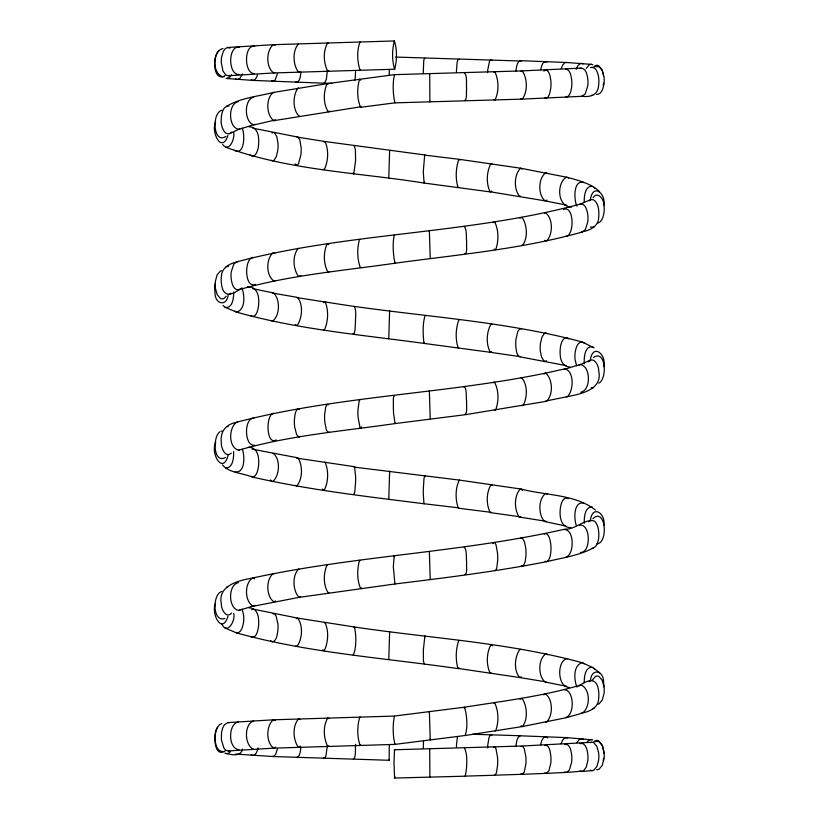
<?xml version="1.0" encoding="UTF-8"?>
<svg xmlns="http://www.w3.org/2000/svg" width="819" height="819" viewBox="0 0 819 819"><rect width="100%" height="100%" fill="white"/><g stroke="black" fill="none" stroke-linecap="round" stroke-linejoin="round"><path stroke-width="1.23" d="M423.341 748.586L423.474 741.338M389.25 74.857L389.291 69.973M389.291 745.208L389.117 760.278L273.218 756.541L235.473 754.053M355.6 744.317C354.975 747.86 356.419 758.025 353.45 758.793M389.639 631.715L388.82 658.967M429.361 551.627L430.221 579.432M233.681 613.462C235.8 620.259 227.416 635.421 221.929 624.201M603.787 366.666C606.859 354.197 592.362 342.567 590.212 360.821M233.702 132.606C235.053 138.442 229.228 153.03 222.717 144.543M355.579 71.54L355.047 80.231M429.699 74.068L429.903 101.935L429.873 101.372M327.344 70.649L326.371 79.32L324.447 83.221L253.225 80.416L226.075 78.47L229.555 77.447L231.531 74.775M327.334 745.894L325.921 756.091L324.416 758.404L323.382 757.841M389.568 311.742L389.629 310.749L388.759 338.81M389.588 151.065L389.639 150.389L388.759 178.286M388.779 499.283L389.639 471.15M394.84 776.617L394.584 778.05L394 762.991L394.471 749.764L521.539 746.037L591.492 742.301M515.919 746.385C516.502 742.792 516.523 738.062 519.819 735.779L566.635 737.622L592.741 739.915M300.972 72.164C300.348 75.563 300.46 80.201 297.256 82.289L295.843 81.736M515.919 71.161C516.523 67.588 516.543 62.868 519.86 60.647L566.697 62.51L591.646 64.384M300.952 747.409C300.317 750.788 300.43 755.435 297.215 757.473L296.509 757.401M215.407 283.446L215.008 285.77A27.989 27.887 -65.6 0 0 215.028 293.069C214.824 303.88 226.72 307.32 228.132 294.983M603.173 760.513L603.593 758.189M603.163 85.422L603.593 83.118M429.361 391.021L430.21 418.765M457.452 736.537L456.521 744.584A28.307 9.367 -89.6 0 0 456.449 747.02M215.571 603.583C210.678 612.837 221.877 635.759 227.969 616.328M215.981 731.142C214.455 737.694 214.383 751.893 223.628 751.555M215.602 122.256C210.698 131.265 221.58 154.627 227.938 135.442M540.694 744.962C540.929 741.799 543.683 733.916 547.737 737.909M540.704 69.748C541.308 66.82 542.7 60.248 546.918 61.988M277.477 73.556L274.969 80.211L273.27 81.357L271.539 80.794M277.446 748.801L275.696 754.268L274.078 756.193L272.348 756.459M590.356 520.331C592.598 503.92 606.04 513.841 603.828 525.481M215.776 442.434C209.92 452.968 223.096 476.167 228.296 454.525M258.046 747.901C257.453 750.951 255.323 757.309 251.177 755.005M395.331 262.346L394.963 263.227C342.557 270.813 289.209 275.102 238.186 289.926C233.159 289.691 231.931 283.292 231.234 279.31A28 26.188 85 0 1 231.214 272L233.753 264.179L236.937 261.783C349.59 232.033 468.386 234.541 580.886 203.89C585.851 204.085 587.018 210.473 587.735 214.383A27.979 25.481 85.3 0 1 587.817 221.683L585.39 229.545L582.309 231.992C521.263 249.242 457.596 254.637 394.963 263.227C393.11 254.525 392.383 243.182 394.297 235.217M590.479 199.007C593.478 182.483 606.316 194.502 603.828 205.395M590.54 679.872C591.963 667.485 603.808 671.068 603.572 681.858A28.194 28.041 -70.9 0 1 603.798 686.742M424.488 182.074L424.078 183.047C358.231 172.512 289.046 170.516 225.952 147.297M216.625 729.064C212.971 734.889 214.445 759.07 225.501 750.603M395.28 583.323L394.912 583.978L299.109 597.358L253.184 606.265C244.502 601.463 244.236 583.261 252.59 578.009C355.753 555.569 462.141 552.549 565.12 529.105C574.805 530.077 585.626 517.843 594.512 521.14C596.375 522.829 597.338 525.235 598.024 527.61C599.436 533.916 599.406 541.308 595.393 546.703C580.845 555.507 563.114 557.555 546.846 561.639C496.57 571.447 445.72 577.784 394.912 583.978L393.335 566.871L394.154 555.743L394.563 556.777M561.189 743.713C561.936 740.99 564.137 736.291 567.669 738.032M561.21 68.509L562.704 65.039L564.608 62.95A3.675 3.163 -89.3 0 1 566.697 62.51M257.545 74.754C256.869 77.355 254.504 81.92 251.228 79.852M424.416 342.751L424.007 343.407C361.445 334.828 297.87 329.433 236.886 312.213L225.205 307.381L223.065 305.436M464.035 708.036L464.557 707.186C503.562 701.013 543.058 696.304 580.988 684.94C590.509 688.861 590.591 707.77 582.217 713.154L566.656 717.618L522.45 726.545L465.458 735.462L394.809 744.389L273.741 748.136L228.286 750.941L225.952 750.276L223.863 747.982L221.376 739.792L221.54 732.462L222.635 728.101L224.375 724.795L227.723 722.624L273.28 719.809L394.246 716.072L464.557 707.186C467.035 715.581 467.977 727.743 465.172 735.247M576.105 69.42L577.723 65.95L579.791 63.882A3.675 3.44 -89 0 1 583.189 63.882M242.496 73.843L239.885 78.368L237.725 79.484M242.444 749.088C240.786 757.544 230.661 754.524 224.856 753.111M361.588 426.771L361.24 427.6A3.675 1.218 88.1 0 1 360.032 427.569L358.118 417.547A28.061 9.285 88.1 0 1 357.913 410.237L359.275 400.296A3.675 1.218 88.1 0 1 360.063 399.897M216.247 730.026L217.455 727.241M395.219 423.177L395.034 423.577C342.731 431.132 289.517 435.421 238.585 450.204C228.255 447.502 228.562 427.948 236.527 422.235C337.694 395.823 443.407 394.215 545.669 373.116C552.866 378.972 553.48 395.372 546.283 401.33L465.387 414.68L395.034 423.577L393.529 412.94A28.051 4.545 88.2 0 1 393.325 405.63C393.693 403.357 392.639 395.976 394.43 395.915M464.097 387.111C467.086 387.428 465.909 397.921 466.635 401.259C466.175 404.903 467.731 412.551 465.1 414.353M353.931 627.712L354.504 627.006C430.292 638.37 507.79 642.383 581.961 662.663L592.7 667.495L599.764 672.798M424.334 503.378L424.129 503.767C366.472 496.488 308.528 489.905 251.802 476.914C242.547 472.891 229.32 473.187 222.461 464.885M576.811 742.72L579.739 739.014L583.128 738.973M493.007 543.642L493.478 542.823M586.22 68.458L589.281 64.803A3.655 3.552 -88.3 0 1 592.802 64.824M592.27 680.149L595.382 676.484A3.655 3.645 65.6 0 1 598.986 676.484L602.129 680.139L603.961 686.476A28.204 28.102 65.6 0 1 603.982 693.795L602.2 700.132L599.088 703.787A3.655 3.645 65.6 0 1 597.901 704.217M217.076 728.204L219.492 724.61L221.847 723.556M459.152 667.802L458.333 668.642C384.316 657.964 308.906 652.978 236.589 632.933L224.897 627.978M361.374 587.725L360.595 588.441C356.91 580.077 357.012 569.144 359.521 560.339L360.329 560.472M493.13 222.676L494.666 221.806C498.72 230.026 498.884 240.991 495.72 249.56L494.133 249.16M395.004 744.123C392.762 736.824 392.618 724.016 394.451 716.226M354.033 467.106L459.009 480.036L521.119 489.056C544.942 495.475 575.501 494.144 595.444 510.063M464.527 748.279C467.864 754.504 467.055 767.987 465.212 776.177L394.584 778.05M464.189 547.225C467.178 549.467 465.97 558.179 466.646 562.52C466.185 565.468 467.669 574.221 464.987 574.508M361.343 106.685L273.73 120.68C266.206 115.039 265.622 98.085 273.29 92.465L327.764 83.569L394.338 74.652L521.58 70.915L581.091 68.11C586.056 68.366 587.121 74.785 587.776 78.706A28.112 25.614 89 0 1 587.755 86.026L585.227 93.878L582.114 96.304L522.287 99.119L394.727 102.866L360.565 107.309C356.982 98.884 356.93 87.991 359.551 79.218L360.769 80.19M592.833 518.744C605.436 506.705 608.793 542.403 597.123 543.888M464.547 73.147C467.475 75.409 466.052 84.132 466.615 88.472C466.072 91.421 467.332 100.184 464.639 100.45M587.09 742.045L589.23 739.946L591.574 739.496M593.099 197.635C597.757 190.622 604.299 199.754 603.941 205.149A27.979 27.877 65.6 0 1 604.023 212.438C603.398 216.4 602.252 221.55 598.003 223.055M323.71 302.692L324.774 301.842C410.36 316.277 498.218 319.359 582.268 342.004L594.113 347.87M226.187 296.294L223.996 298.372A3.685 3.665 70.9 0 1 220.393 298.392L217.25 294.758L215.417 288.452A27.989 27.836 70.9 0 1 215.387 281.152L217.168 274.815L220.28 271.15A3.685 3.665 70.9 0 1 221.468 270.72M592.905 67.793L595.116 65.735A3.675 3.655 -85.8 0 1 598.72 65.766L601.832 69.451L604.002 76.771A28.112 28.03 84.6 0 1 603.972 84.081C603.306 88.124 601.699 94.533 596.58 94.41M424.262 663.953L423.423 660.943L423.341 650.153L424.887 635.913L425.256 636.732M520.004 218.284L522.072 217.332C527.231 224.815 528.112 238.104 522.512 245.393L521.795 245.29M493.304 382.729L494.328 382.033C498.976 389.854 498.945 401.679 495.536 410.094L494.481 409.94M230.538 751.514L228.358 753.408L226.013 753.644M491.809 191.093L490.612 191.953L424.078 183.047L423.28 171.734L424.672 155.119L459.121 159.295L520.567 168.202L567.567 177.406C578.838 180.497 590.816 183.487 599.672 191.636M276.126 439.936C266.226 445.761 265.438 414.762 273.556 413.226M219.052 50.471C212.766 56.04 212.305 80.538 224.488 76.525M231.675 613.032C226.29 619.359 221.058 608.978 221.376 603.972C217.311 586.066 237.981 580.528 251.546 578.255M520.065 699.262L522.133 698.433C527.149 705.998 528.183 719.338 522.45 726.545L521.027 725.818M588.421 361.844C593.857 355.61 599.017 366.042 598.72 371.017C602.948 389.598 580.927 393.98 567.383 396.652L566.379 396.867M593.458 357.483C606.029 349.017 607.432 379.043 598.771 383.179M231.603 132.043C224.949 138.493 220.485 125.471 221.202 120.168C221.222 115.909 221.847 111.374 224.406 107.842C238.247 98.085 256.357 96.816 272.369 92.649M300.808 275.542L298.546 276.464C293.028 269.195 292.168 255.354 298.3 248.392L299.078 248.515M225.829 136.425C213.094 144.717 211.435 112.623 221.908 110.299M394.389 40.95C392.014 49.754 391.881 60.606 394.676 69.216C397.041 60.401 397.174 49.549 394.389 40.95L273.229 44.697L227.662 47.502L225.358 48.577L223.372 51.228L221.499 57.402L221.212 62.275L223.024 71.202L226.013 75.123L228.358 75.747L273.792 72.952L394.676 69.216M543.877 71.171L544.707 70.373M329.443 111.087L328.286 111.763C323.167 104.218 323.208 91.861 327.17 83.692L328.368 83.866M300.512 746.201L298.239 747.061C292.915 739.608 292.322 725.736 298.607 718.877L300.133 719.573M464.26 226.372C467.219 229.586 466.011 237.612 466.666 242.434C466.236 244.871 467.557 254.453 464.905 253.552M323.904 142.045L324.969 141.513L425.071 154.996M231.306 453.102C225.286 458.589 221.028 447.614 221.294 442.721C219.994 431.285 225.921 423.945 237.674 422.113M543.765 694.881L545.434 693.836C553.04 699.303 553.255 715.724 546.519 722.082L545.649 721.969M219.861 431.777C212.602 436.742 213.094 464.219 225.522 457.493M588.8 521.754L591.021 520.239M354.136 306.552C356.9 309.838 355.17 317.844 355.507 322.635C354.914 325.102 355.641 334.654 353.05 333.732M458.896 507.872L423.935 503.726L423.269 493.11A28.102 4.556 -88.2 0 1 423.495 485.8C424.007 483.507 423.392 476.126 425.194 476.105M563.472 209.51C574.017 204.566 574.918 235.585 565.734 236.415M300.604 596.539L299.109 597.358C292.659 590.97 292.137 575.603 298.515 569.092L299.293 569.328M491.595 351.75L490.397 352.303L424.007 343.407C422.819 334.705 422.624 322.778 425.133 315.53M275.532 747.123L273.741 748.136C265.847 742.772 266.011 725.788 273.28 719.809L275.102 720.505M255.487 284.336C244.574 289.281 243.724 257.985 253.347 257.381M589.086 200.747C594.502 196.263 598.464 205.323 598.617 209.766A27.989 27.099 82.1 0 1 598.699 217.066C598.75 225.655 590.98 229.996 583.404 231.582M329.289 432.012L328.112 432.473L326.382 430.016L324.815 422.143A28.061 13.739 88 0 1 324.611 414.844L325.737 406.889L327.334 404.351L328.532 404.75M578.849 686.097C589.281 678.664 597.051 677.62 598.628 691.093A28.194 27.303 82.1 0 1 598.658 698.412C598.669 706.981 590.786 711.138 583.312 712.786M521.293 676.811L519.758 677.548L457.944 668.417C455.425 659.571 455.733 649.252 458.753 640.571L459.551 640.591M493.837 747.358L494.881 747.01L495.904 748.351L497.583 757.647A28.317 12.265 89.5 0 1 497.604 764.977L496.447 772.829L494.983 775.235L464.936 776.125M235.811 262.182C228.624 263.984 221.468 268.448 221.417 276.566A28.081 27.324 81.9 0 0 221.447 283.876C222.993 296.775 230.395 296.58 240.376 288.728M593.918 741.727L595.055 740.878A3.645 3.634 -85.8 0 1 598.648 740.857L602.149 745.464M229.822 293.96L230.927 293.13M543.98 373.925L545.669 373.116M275.593 600.941L273.802 601.811C266.124 596.283 265.725 579.35 273.218 573.546L274.14 573.75M589.189 681.715L590.294 680.896M493.867 72.226L494.911 71.898C498.832 80.139 499.109 91.923 494.952 100.061L493.898 99.519M360.114 717.004L359.715 717.28C357.135 726.115 357.033 736.455 360.002 745.177L360.8 745.055M296.294 618.693L297.717 618.12L354.504 627.006C356.326 635.503 356.603 648.013 353.224 654.975M253.716 97.144C243.642 99.314 244.134 122.83 254.136 124.928L275.532 119.902M238.39 582.616C227.743 584.674 228.04 609.264 238.994 610.442L255.221 605.343M563.8 369.533L580.18 364.465C590.827 365.919 591.287 390.161 580.804 392.24M359.807 239.476L359.408 239.742C356.971 248.577 357.186 258.876 360.299 267.516L361.097 267.424M546.949 200.102L545.116 200.86L490.018 191.748C486.107 183.456 486.517 172.092 490.745 163.964L491.943 163.954M223.7 76.351L224.856 75.604M238.994 610.442L240.08 609.745M224.826 618.55C212.377 622.573 212.141 594.389 221.806 591.39M579.125 365.141L590.601 360.043M255.139 124.304L238.913 129.361C228.061 127.938 227.692 103.348 238.483 101.576M300.348 436.425L298.822 436.936L296.601 434.561L294.635 426.75A28.061 17.772 87.7 0 1 294.43 419.441C294.912 415.857 294.789 411.138 298.024 408.824L299.57 409.162M458.783 187.254L457.975 187.326C455.354 178.522 455.784 168.233 458.712 159.541L459.899 160.074M240.008 128.706L229.412 133.794M520.843 746.437L522.952 746.529L524.242 748.658L525.859 756.674A28.317 16.513 89.5 0 1 525.88 764.004L524.303 771.877L522.327 774.303L494.451 775.194M491.38 512.356L458.486 508.23C455.077 500.419 455.272 487.387 459.418 480.108M544.277 534.008L545.986 533.507C549.621 535.319 549.979 540.182 550.696 543.724A28.112 20.096 87.2 0 1 550.921 551.033C550.419 554.668 550.348 559.531 546.846 561.639L545.096 561.281M520.884 71.294L522.297 70.956C527.538 78.481 527.805 91.748 522.287 99.119L520.874 98.597M254.863 445.249C244.144 446.918 243.632 417.844 254.013 417.997M328.818 70.782L327.631 70.956C323.454 62.889 322.891 50.512 327.815 42.823L328.419 42.957M564.148 529.596C574.436 528.961 574.61 554.289 566.011 557.227M238.585 450.204L239.701 449.662M329.084 271.847L327.897 271.99C323.433 263.974 323.29 252.6 326.965 244.226L328.747 244.646M493.662 702.989L494.717 702.907C498.648 711.209 498.945 722.174 495.669 730.753L495.157 730.998M579.504 525.194C590.755 523.208 591.359 552.897 580.405 552.456M328.788 745.976L327.6 746.119C323.485 738.011 322.881 725.614 327.856 717.935L329.033 718.652M296.55 458.108L354.596 466.717L355.661 477.221A27.959 6.368 -88.1 0 1 355.426 484.531C354.791 486.926 355.559 494.41 353.132 494.379M544.655 745.505L546.386 745.126C549.948 747.184 550.184 752.057 550.798 755.702A28.317 20.26 89.4 0 1 550.818 763.032L548.873 770.925L546.437 773.361L522.327 774.303L520.915 773.812M251.689 609.684L253.695 609.234L297.717 618.12C303.173 625.542 302.416 638.8 297.143 646.263L295.731 645.976M590.192 199.887L579.801 204.3L580.886 203.89M564.557 744.584C569.85 742.894 571.109 751.054 571.642 754.729A28.317 23.382 89.3 0 1 571.652 762.069L569.4 769.962L566.594 772.419L546.437 773.361L544.707 772.88M544.502 213.124L545.362 212.776C553.122 218.028 553.194 234.5 546.601 240.929L544.86 240.356M298.566 43.755C292.322 50.645 292.885 64.496 298.28 71.888L299.826 71.714M520.352 488.933C513.994 495.69 514.015 509.52 519.266 517.035L546.304 521.334M492.342 485.094L491.185 484.479C486.169 492.117 486.117 504.453 490.182 512.602L520.812 516.85M579.934 743.652C585.401 741.789 587.243 749.825 587.745 753.756A28.317 25.809 89 0 1 587.755 761.097L586.117 767.434L583.261 771.068L566.594 772.419L564.598 771.959M594 227.088L590.489 227.129M394.922 102.795C392.925 94.984 392.475 81.787 394.533 75.01M274.969 280.692L274.058 281.03C265.96 275.993 265.888 258.988 272.962 252.856L274.805 253.46M579.995 68.52L581.091 68.11M226.187 266.666L228.542 266.267M590.386 67.588C595.976 65.684 598.177 73.597 598.669 77.733A28.112 27.232 88.3 0 1 598.638 85.053C598.034 95.393 590.745 97.369 580.999 96.273M238.186 289.926L239.302 289.527M564.506 689.731C574.365 690.294 574.764 715.274 565.642 717.536M592.741 708.691L593.898 708.292M595.474 66.667L599.099 66.708L602.211 70.403M274.703 72.635L273.792 72.952C265.827 67.701 266.011 50.696 273.229 44.697L275.061 45.362M579.893 685.308L580.988 684.94M354.238 146.038L355.415 149.693L355.579 160.729L353.757 174.027L352.958 173.034M254.228 73.567C243.96 73.7 243.806 44.543 254.648 46.284M491.165 672.911L489.977 672.839C486.199 664.475 486.455 653.091 490.796 644.993L492.547 645.741M327.713 564.639L327.119 564.813C323.31 573.034 323.085 585.442 328.337 592.905L328.921 592.731M239.025 74.498C227.877 75.092 227.836 45.045 239.486 47.205M252.047 449.129L297.973 457.852C302.876 465.571 302.702 478.828 296.877 485.954L295.495 485.36M228.358 75.747L229.525 75.43M238.964 749.692C227.928 748.648 227.866 724.006 238.431 721.805M228.286 750.941L229.463 750.624M296.806 297.573L325.297 302.057C328.685 310.575 328.265 321.519 324.437 329.832L323.382 329.832M226.515 587.223L227.682 586.926M520.597 196.212L519.819 196.406C513.564 189.824 513.974 174.457 520.567 168.202L522.061 169.093M253.184 606.265L254.218 606.019M593.591 387.674L591.236 387.807M520.915 377.733L521.621 377.569C527.702 384.469 527.59 397.799 522.962 405.61L521.539 405.518M564.762 368.888C574.498 370.915 573.72 390.868 567.383 396.652L545.413 401.095M459.275 319.676L458.865 319.768C455.753 328.368 455.118 339.261 458.231 347.86L458.63 347.768M544.809 373.31L565.765 368.663M226.607 106.091L228.962 106.009M298.577 88.022L297.809 88.176C292.67 95.731 292.557 109.582 299.048 116.226L299.815 116.073M273.73 120.68L274.641 120.506M324.396 622.665L324.918 622.573C329.033 630.702 328.235 642.495 324.283 650.696L322.758 649.723M272.614 293.1L297.522 297.389C303.399 304.443 302.231 317.823 297.338 325.409L295.26 324.682M566.523 177.119C556.439 182.657 556.971 207.187 571.703 207.074M546.795 172.922L545.884 172.655C538.063 178.02 537.745 194.973 545.116 200.86L566.779 205.17M221.038 431.193L222.246 431.029M545.966 681.869L519.758 677.548C513.503 670.669 514.475 656.797 519.86 649.426L521.396 649.549M252.416 288.616L273.495 292.946C280.385 299.15 280.047 315.561 272.563 321.13L271.703 320.864M226.935 426.709L228.122 426.566M591.994 548.341L593.171 548.208M566.687 686.342L545.034 681.992C537.837 675.941 538.011 658.967 545.956 653.736L547.737 654.76M592.7 770.546L582.176 771.488L579.965 771.027M236.886 312.213C245.69 308.835 244.646 295.239 241.892 287.776M581.961 662.663C572.972 665.806 574.027 679.627 576.863 687.069M520.321 356.705L490.397 352.303C485.81 344.41 486.455 332.094 490.96 324.201L492.147 324.498M272.86 613.718L274.58 614.066L276.116 616.072L277.928 623.894A28.163 20.127 -87.2 0 1 277.795 631.203C277.017 634.817 276.802 641.052 272.317 641.871L270.669 640.673M297.062 137.09L324.969 141.513C328.962 149.693 328.327 161.466 324.242 169.594L323.198 169.277M581.203 231.982L582.309 231.992M566.4 365.653L519.543 356.746C516.236 354.699 516.359 349.969 515.827 346.529A28.02 17.752 -87.7 0 1 515.97 339.23L517.854 331.234L520.065 328.644L521.601 328.992M236.589 632.933C241.544 632.892 242.762 626.484 243.489 622.624A28.163 25.645 -85.3 0 0 243.622 615.315L242.096 608.947M591.451 95.342L592.639 95.362M395.597 57.054L521.396 61.046M472.665 734.264L520.587 735.749M331.838 83.456L323.925 83.169M236.937 261.783L238.083 261.824M252.774 128.153L297.768 137.07L299.703 139.486L301.116 147.328A27.989 16.308 -87.6 0 1 300.931 154.627L298.485 163.841L297.082 165.151L295.035 163.964M565.601 69.052C570.372 69.533 570.997 75.911 571.672 79.678A28.102 23.208 89.3 0 1 571.652 86.998C570.997 90.633 570.29 97.072 565.53 97.205M582.268 342.004C577.282 341.871 575.9 348.27 575.184 352.15A28.02 26.208 -85 0 0 575.051 359.449L576.627 365.837M493.99 542.424L495.055 542.895L496.068 545.004L497.491 552.968A28.122 12.172 87.8 0 1 497.706 560.278L496.754 568.14L495.853 570.167L494.819 570.556M545.567 69.984L546.437 70.025C549.989 72.123 550.225 76.986 550.829 80.651A28.102 20.106 89.4 0 1 550.818 87.961L549.508 94.236L548.075 96.99L546.396 98.178L544.666 97.676M581.101 713.093L582.217 713.154M222.993 48.546C212.101 50.86 212.203 73.341 222.492 76.689M227.662 47.502L230.006 48.137M227.723 722.624L228.91 722.737M324.59 462.233L325.112 462.285C328.757 470.649 328.501 482.411 324.089 490.397L323.566 490.346M253.675 720.874C243.98 723.996 244.287 744.727 253.132 749.068M273.177 453.306C280.661 458.957 279.781 475.419 272.881 481.511L272.01 481.388M519.266 517.035L520.045 517.158M566.021 526.074L544.451 521.468C538.196 514.506 538.124 499.334 545.618 493.376L547.43 494.103M252.59 578.009L254.658 578.787M225.624 467.946C233.21 468.14 233.825 457.176 233.61 451.535M592.28 506.961C584.684 506.654 584.06 517.669 584.285 523.28M273.29 92.465L274.222 92.721M564.68 205.026L565.724 205.313M592.608 186.374C585.063 185.299 584.07 196.468 584.234 201.904M249.017 126.822C255.774 126.597 258.456 133.118 258.609 138.749A27.989 23.096 -86.5 0 1 258.435 146.048C258.272 149.857 255.17 159.459 250.174 154.914M247.461 286.783C257.924 286.251 259.551 297.747 258.538 305.528C258.241 309.398 255.999 319.246 250.501 315.653M248.126 447.287C257.934 446.908 259.275 457.749 258.609 465.008C258.22 469.031 256.726 478.91 250.839 476.341M248.935 607.872C255.61 607.647 258.435 613.963 258.579 619.604A28.163 23.249 -86.5 0 1 258.446 626.914C257.842 630.589 256.449 638.707 251.187 636.977M570.044 366.994C563.38 367.137 560.431 360.831 560.237 355.139A28.03 24.099 -86.6 0 1 560.37 347.84C560.524 343.878 563.759 334.367 568.898 338.841M570.833 527.6C561.076 527.866 559.52 517.055 560.206 509.725C560.534 505.62 562.356 495.771 568.284 498.607M569.164 687.469C556.756 686.926 556.9 659.53 567.649 658.527M225.205 307.381C232.719 308.661 233.814 297.44 233.671 292.066M592.7 667.495C585.186 666.134 584.09 677.415 584.244 682.77M360.493 42.025L360.094 41.882C356.695 50.368 357.197 61.302 360.022 70.014L360.421 70.147M593.017 346.969C584.735 345.014 583.752 358.067 584.367 363.79M235.524 78.9L236.619 79.412M235.114 471.836C245.219 473.515 244.789 455.927 242.363 449.252M583.783 503.112C573.535 501.064 573.802 518.888 576.371 525.542M491.891 735.196L490.12 735.308L489.035 737.458L487.684 745.485A28.317 13.872 -89.6 0 0 487.571 747.921M584.08 182.617C573.167 178.89 573.771 200.061 576.914 206.101M491.922 60.104L490.735 59.715L489.578 61.036L487.684 70.25A28.112 13.769 -89.6 0 0 487.571 72.686M567.567 177.406L568.56 178.112M234.746 311.128L235.79 311.875M583.087 663.011L584.162 663.789M521.119 489.056L522.553 490.55M583.394 342.475L584.449 343.356M234.388 150.379C244.994 155.886 244.922 133.763 242.168 128.051M459.408 59.163C456.173 59.091 457.207 66.728 456.521 69.349A28.112 9.306 -89.6 0 0 456.439 71.785M593.734 187.121L594.778 188.268M593.816 668.294L594.85 669.481M601.218 743.877L599.027 741.799A3.645 3.634 84.6 0 0 595.413 741.799M270.383 479.903L271.171 480.855M322.594 488.963L323.065 489.864M424.846 58.221C423.024 58.968 423.873 65.827 423.392 68.448A28.112 4.556 -89.6 0 0 423.331 73.341M601.77 744.512L602.938 747.358M602.559 746.396L603.961 751.822A28.317 28.235 84.6 0 1 603.972 759.152L602.18 765.509L599.058 769.174A3.645 3.634 84.6 0 1 596.641 769.604M602.61 71.335L603.613 75.798M429.709 748.832L429.883 777.057M389.097 760.216L389.086 759.735M394.471 749.764L394.656 750.931M603.163 748.535L603.583 750.849A28.317 28.184 -85.8 0 1 603.798 753.285M430.221 258.569L429.371 230.569L429.371 231.429M430.18 739.004L430.241 739.915L429.371 711.629L429.371 712.428M590.356 770.106A3.645 3.532 88.3 0 0 593.867 770.126L596.897 766.471L598.638 760.124A28.317 27.436 88.3 0 0 598.628 752.794L596.877 746.426L593.836 742.741A3.645 3.532 88.3 0 0 590.325 742.731M521.283 565.694A3.665 2.14 87.6 0 0 523.392 565.673L525.112 561.998L525.982 555.661A28.122 16.39 87.6 0 0 525.767 548.351L524.529 542.024L522.583 538.39A3.665 2.14 87.6 0 0 520.474 538.411M547.112 333.487A3.675 2.785 -87.3 0 0 544.369 333.517L541.912 337.193L540.427 343.53A28.03 21.253 -87.3 0 0 540.294 350.839L541.564 357.145L543.877 360.769A3.675 2.785 -87.3 0 0 546.631 360.739M272.051 133.047A3.675 2.631 -87.2 0 1 274.652 133.057L276.812 136.712L277.958 143.038A27.989 20.014 -87.2 0 1 277.784 150.338L276.331 156.654L273.996 160.299A3.675 2.631 -87.2 0 1 271.396 160.278"/></g></svg>
